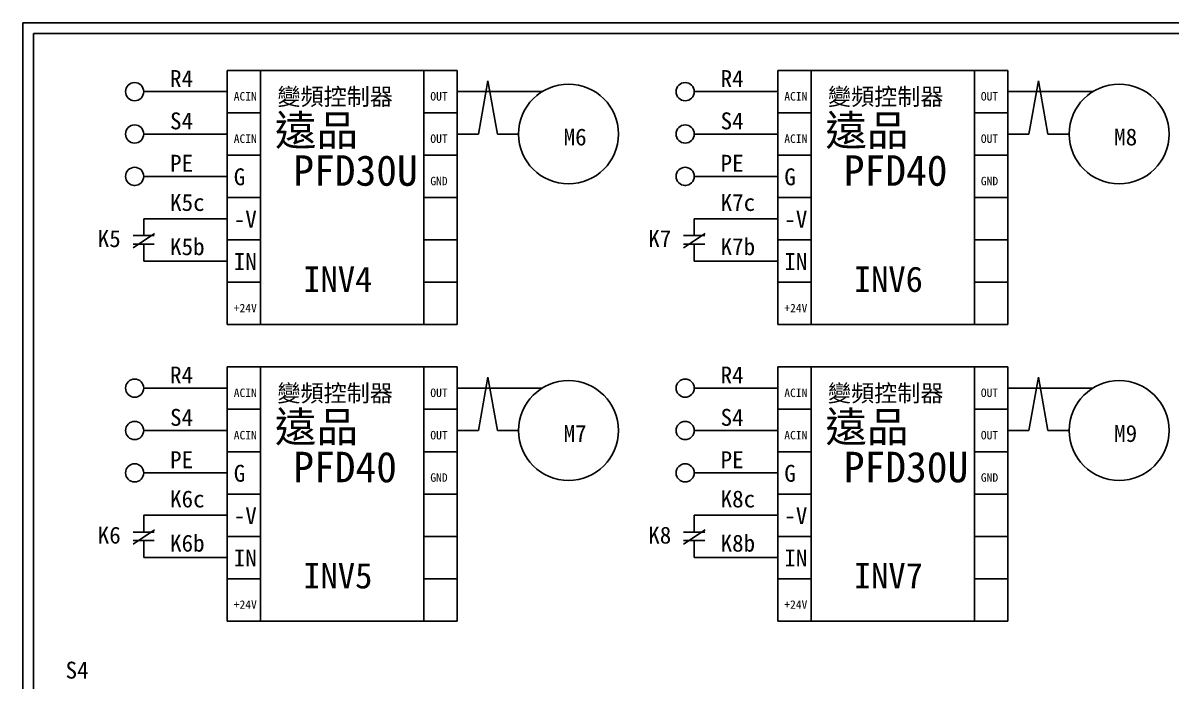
# Model space of a CAD drawing. Extents: x 10 to 297, y 3 to 207.
# Drawn here: x 10 to 145.5, y 129.3 to 207 of the extents above; entities that cross this region are included whole.
import ezdxf

# ---------------------------------------------------------------- set-up
doc = ezdxf.new("R2010")
doc.units = 0
doc.layers.get('0').update_dxf_attribs({"linetype": 'CONTINUOUS'})
doc.layers.add('圖框層', color=7, linetype='CONTINUOUS')
doc.layers.add('標尺寸層', color=3, linetype='CONTINUOUS')
doc.styles.add('STSL', font='kaiu.ttf')

msp = doc.modelspace()

# ---------------------------------------------------------------- linework, layer by layer
at = {"color": 7}
for p, q in [((61.25, 201.36), (34.11, 201.36)), ((34.11, 201.36), (34.11, 196.36)), ((38.05, 196.36), (38.05, 201.36)), ((57.31, 201.36), (57.31, 196.36)), ((61.25, 196.36), (61.25, 201.36)), ((126.23, 201.36), (99.09, 201.36)), ((99.09, 201.36), (99.09, 196.36)), ((103.03, 196.36), (103.03, 201.36)), ((122.29, 201.36), (122.29, 196.36)), ((126.23, 196.36), (126.23, 201.36)), ((34.11, 196.36), (38.05, 196.36)), ((34.11, 196.36), (34.11, 191.36)), ((38.05, 191.36), (38.05, 196.36)), ((57.31, 196.36), (61.25, 196.36)), ((57.31, 196.36), (57.31, 191.36)), ((61.25, 191.36), (61.25, 196.36)), ((99.09, 196.36), (103.03, 196.36)), ((99.09, 196.36), (99.09, 191.36)), ((103.03, 191.36), (103.03, 196.36)), ((122.29, 196.36), (126.23, 196.36)), ((122.29, 196.36), (122.29, 191.36)), ((126.23, 191.36), (126.23, 196.36)), ((34.11, 191.36), (38.05, 191.36)), ((34.11, 191.36), (34.11, 186.36)), ((38.05, 186.36), (38.05, 191.36)), ((57.31, 191.36), (61.25, 191.36)), ((57.31, 191.36), (57.31, 186.36)), ((61.25, 186.36), (61.25, 191.36)), ((99.09, 191.36), (103.03, 191.36)), ((99.09, 191.36), (99.09, 186.36)), ((103.03, 186.36), (103.03, 191.36)), ((122.29, 191.36), (126.23, 191.36)), ((122.29, 191.36), (122.29, 186.36)), ((126.23, 186.36), (126.23, 191.36)), ((34.11, 186.36), (38.05, 186.36)), ((34.11, 186.36), (34.11, 181.36)), ((38.05, 181.36), (38.05, 186.36)), ((57.31, 186.36), (61.25, 186.36)), ((57.31, 186.36), (61.25, 186.36)), ((57.31, 186.36), (57.31, 181.36)), ((61.25, 181.36), (61.25, 186.36)), ((99.09, 186.36), (103.03, 186.36)), ((99.09, 186.36), (99.09, 181.36)), ((103.03, 181.36), (103.03, 186.36)), ((122.29, 186.36), (126.23, 186.36)), ((122.29, 186.36), (126.23, 186.36)), ((122.29, 186.36), (122.29, 181.36)), ((126.23, 181.36), (126.23, 186.36)), ((34.11, 181.36), (38.05, 181.36)), ((34.11, 181.36), (34.11, 176.36)), ((38.05, 176.36), (38.05, 181.36)), ((57.31, 181.36), (61.25, 181.36)), ((57.31, 181.36), (57.31, 176.36)), ((61.25, 176.36), (61.25, 181.36)), ((99.09, 181.36), (103.03, 181.36)), ((99.09, 181.36), (99.09, 176.36)), ((103.03, 176.36), (103.03, 181.36)), ((122.29, 181.36), (126.23, 181.36)), ((122.29, 181.36), (122.29, 176.36)), ((126.23, 176.36), (126.23, 181.36)), ((34.11, 176.36), (38.05, 176.36)), ((34.11, 176.36), (38.05, 176.36)), ((34.11, 176.36), (34.11, 171.36)), ((38.05, 171.36), (38.05, 176.36)), ((57.31, 176.36), (61.25, 176.36)), ((57.31, 176.36), (61.25, 176.36)), ((57.31, 176.36), (57.31, 171.36)), ((61.25, 171.36), (61.25, 176.36)), ((99.09, 176.36), (103.03, 176.36)), ((99.09, 176.36), (103.03, 176.36)), ((99.09, 176.36), (99.09, 171.36)), ((103.03, 171.36), (103.03, 176.36)), ((122.29, 176.36), (126.23, 176.36)), ((122.29, 176.36), (126.23, 176.36)), ((122.29, 176.36), (122.29, 171.36)), ((126.23, 171.36), (126.23, 176.36)), ((34.11, 171.36), (38.05, 171.36)), ((57.31, 171.36), (61.25, 171.36)), ((99.09, 171.36), (103.03, 171.36)), ((122.29, 171.36), (126.23, 171.36)), ((61.25, 166.36), (34.11, 166.36)), ((34.11, 166.36), (34.11, 161.36)), ((38.05, 161.36), (38.05, 166.36)), ((57.31, 166.36), (57.31, 161.36)), ((61.25, 161.36), (61.25, 166.36)), ((126.23, 166.36), (99.09, 166.36)), ((99.09, 166.36), (99.09, 161.36)), ((103.03, 161.36), (103.03, 166.36)), ((122.29, 166.36), (122.29, 161.36)), ((126.23, 161.36), (126.23, 166.36)), ((34.11, 161.36), (38.05, 161.36)), ((34.11, 161.36), (34.11, 156.36)), ((38.05, 156.36), (38.05, 161.36)), ((57.31, 161.36), (61.25, 161.36)), ((57.31, 161.36), (57.31, 156.36)), ((61.25, 156.36), (61.25, 161.36)), ((99.09, 161.36), (103.03, 161.36)), ((99.09, 161.36), (99.09, 156.36)), ((103.03, 156.36), (103.03, 161.36)), ((122.29, 161.36), (126.23, 161.36)), ((122.29, 161.36), (122.29, 156.36)), ((126.23, 156.36), (126.23, 161.36)), ((34.11, 156.36), (38.05, 156.36)), ((34.11, 156.36), (34.11, 151.36)), ((38.05, 151.36), (38.05, 156.36)), ((57.31, 156.36), (61.25, 156.36)), ((57.31, 156.36), (57.31, 151.36)), ((61.25, 151.36), (61.25, 156.36)), ((99.09, 156.36), (103.03, 156.36)), ((99.09, 156.36), (99.09, 151.36)), ((103.03, 151.36), (103.03, 156.36)), ((122.29, 156.36), (126.23, 156.36)), ((122.29, 156.36), (122.29, 151.36)), ((126.23, 151.36), (126.23, 156.36)), ((34.11, 151.36), (38.05, 151.36)), ((34.11, 151.36), (34.11, 146.36)), ((38.05, 146.36), (38.05, 151.36)), ((57.31, 151.36), (61.25, 151.36)), ((57.31, 151.36), (61.25, 151.36)), ((57.31, 151.36), (57.31, 146.36)), ((61.25, 146.36), (61.25, 151.36)), ((99.09, 151.36), (103.03, 151.36)), ((99.09, 151.36), (99.09, 146.36)), ((103.03, 146.36), (103.03, 151.36)), ((122.29, 151.36), (126.23, 151.36)), ((122.29, 151.36), (126.23, 151.36)), ((122.29, 151.36), (122.29, 146.36)), ((126.23, 146.36), (126.23, 151.36)), ((34.11, 146.36), (38.05, 146.36)), ((34.11, 146.36), (34.11, 141.36)), ((38.05, 141.36), (38.05, 146.36)), ((57.31, 146.36), (61.25, 146.36)), ((57.31, 146.36), (57.31, 141.36)), ((61.25, 141.36), (61.25, 146.36)), ((99.09, 146.36), (103.03, 146.36)), ((99.09, 146.36), (99.09, 141.36)), ((103.03, 141.36), (103.03, 146.36)), ((122.29, 146.36), (126.23, 146.36)), ((122.29, 146.36), (122.29, 141.36)), ((126.23, 141.36), (126.23, 146.36)), ((34.11, 141.36), (38.05, 141.36)), ((34.11, 141.36), (38.05, 141.36)), ((34.11, 141.36), (34.11, 136.36)), ((38.05, 136.36), (38.05, 141.36)), ((57.31, 141.36), (61.25, 141.36)), ((57.31, 141.36), (61.25, 141.36)), ((57.31, 141.36), (57.31, 136.36)), ((61.25, 136.36), (61.25, 141.36)), ((99.09, 141.36), (103.03, 141.36)), ((99.09, 141.36), (103.03, 141.36)), ((99.09, 141.36), (99.09, 136.36)), ((103.03, 136.36), (103.03, 141.36)), ((122.29, 141.36), (126.23, 141.36)), ((122.29, 141.36), (126.23, 141.36)), ((122.29, 141.36), (122.29, 136.36)), ((126.23, 136.36), (126.23, 141.36)), ((34.11, 136.36), (38.05, 136.36)), ((57.31, 136.36), (61.25, 136.36)), ((99.09, 136.36), (103.03, 136.36)), ((122.29, 136.36), (126.23, 136.36))]:
    msp.add_line(p, q, dxfattribs=at)
for centre in [(23.18, 198.86), (88.16, 198.86), (23.18, 193.86), (88.16, 193.86), (23.18, 188.86), (88.16, 188.86), (23.18, 163.86), (88.16, 163.86), (23.18, 158.86), (88.16, 158.86), (23.18, 153.86), (88.16, 153.86)]:
    msp.add_circle(centre, 1.07, dxfattribs=at)
at = {"layer": '圖框層', "color": 7}
for p, q in [((297, 206.97), (10, 206.97)), ((10, 3), (10, 206.97)), ((295.75, 205.72), (11.25, 205.72)), ((11.25, 4.25), (11.25, 205.72))]:
    msp.add_line(p, q, dxfattribs=at)
at = {"layer": '標尺寸層', "color": 7}
for p, q in [((38.05, 201.36), (34.11, 201.36)), ((103.03, 201.36), (99.09, 201.36)), ((64.88, 200.15), (63.75, 193.86)), ((64.88, 200.15), (66, 193.86)), ((129.86, 200.15), (128.73, 193.86)), ((129.86, 200.15), (130.98, 193.86)), ((34.11, 198.86), (24.25, 198.86)), ((61.25, 198.86), (71.28, 198.86)), ((99.09, 198.86), (89.23, 198.86)), ((126.23, 198.86), (136.27, 198.86)), ((23.18, 197.79), (23.18, 197.72)), ((88.16, 197.79), (88.16, 197.72)), ((38.05, 196.36), (34.11, 196.36)), ((103.03, 196.36), (99.09, 196.36)), ((34.11, 193.86), (24.25, 193.86)), ((61.25, 193.86), (63.75, 193.86)), ((66, 193.86), (68.51, 193.86)), ((99.09, 193.86), (89.23, 193.86)), ((126.23, 193.86), (128.73, 193.86)), ((130.98, 193.86), (133.49, 193.86)), ((23.18, 192.79), (23.18, 192.72)), ((88.16, 192.79), (88.16, 192.72)), ((38.05, 191.36), (34.11, 191.36)), ((38.05, 191.36), (34.11, 191.36)), ((103.03, 191.36), (99.09, 191.36)), ((103.03, 191.36), (99.09, 191.36)), ((34.11, 188.86), (24.25, 188.86)), ((99.09, 188.86), (89.23, 188.86)), ((23.18, 187.79), (23.18, 187.72)), ((88.16, 187.79), (88.16, 187.72)), ((38.05, 186.36), (34.11, 186.36)), ((61.25, 186.36), (57.31, 186.36)), ((103.03, 186.36), (99.09, 186.36)), ((126.23, 186.36), (122.29, 186.36)), ((34.11, 183.86), (24.25, 183.86)), ((24.25, 183.86), (24.25, 181.86)), ((99.09, 183.86), (89.23, 183.86)), ((89.23, 183.86), (89.23, 181.86)), ((25.53, 182.13), (23, 180.43)), ((23, 181.86), (25.5, 181.86)), ((90.51, 182.13), (87.98, 180.43)), ((87.98, 181.86), (90.48, 181.86)), ((23, 180.86), (25.5, 180.86)), ((24.25, 180.86), (24.25, 178.86)), ((38.05, 181.36), (34.11, 181.36)), ((61.25, 181.36), (57.31, 181.36)), ((87.98, 180.86), (90.48, 180.86)), ((89.23, 180.86), (89.23, 178.86)), ((103.03, 181.36), (99.09, 181.36)), ((126.23, 181.36), (122.29, 181.36)), ((34.11, 178.86), (24.25, 178.86)), ((99.09, 178.86), (89.23, 178.86)), ((38.05, 176.36), (34.11, 176.36)), ((61.25, 176.36), (57.31, 176.36)), ((103.03, 176.36), (99.09, 176.36)), ((126.23, 176.36), (122.29, 176.36)), ((34.11, 171.36), (61.25, 171.36)), ((99.09, 171.36), (126.23, 171.36)), ((38.05, 166.36), (34.11, 166.36)), ((103.03, 166.36), (99.09, 166.36)), ((64.88, 165.15), (63.75, 158.86)), ((64.88, 165.15), (66, 158.86)), ((129.86, 165.15), (128.73, 158.86)), ((129.86, 165.15), (130.98, 158.86)), ((23.18, 162.79), (23.18, 162.72)), ((34.11, 163.86), (24.25, 163.86)), ((61.25, 163.86), (71.28, 163.86)), ((88.16, 162.79), (88.16, 162.72)), ((99.09, 163.86), (89.23, 163.86)), ((126.23, 163.86), (136.27, 163.86)), ((38.05, 161.36), (34.11, 161.36)), ((103.03, 161.36), (99.09, 161.36)), ((34.11, 158.86), (24.25, 158.86)), ((61.25, 158.86), (63.75, 158.86)), ((66, 158.86), (68.51, 158.86)), ((99.09, 158.86), (89.23, 158.86)), ((126.23, 158.86), (128.73, 158.86)), ((130.98, 158.86), (133.49, 158.86)), ((23.18, 157.79), (23.18, 157.72)), ((88.16, 157.79), (88.16, 157.72)), ((38.05, 156.36), (34.11, 156.36)), ((38.05, 156.36), (34.11, 156.36)), ((103.03, 156.36), (99.09, 156.36)), ((103.03, 156.36), (99.09, 156.36)), ((34.11, 153.86), (24.25, 153.86)), ((99.09, 153.86), (89.23, 153.86)), ((23.18, 152.79), (23.18, 152.72)), ((88.16, 152.79), (88.16, 152.72)), ((38.05, 151.36), (34.11, 151.36)), ((61.25, 151.36), (57.31, 151.36)), ((103.03, 151.36), (99.09, 151.36)), ((126.23, 151.36), (122.29, 151.36)), ((34.11, 148.86), (24.25, 148.86)), ((24.25, 148.86), (24.25, 146.86)), ((99.09, 148.86), (89.23, 148.86)), ((89.23, 148.86), (89.23, 146.86)), ((25.53, 147.13), (23, 145.43)), ((23, 146.86), (25.5, 146.86)), ((38.05, 146.36), (34.11, 146.36)), ((61.25, 146.36), (57.31, 146.36)), ((90.51, 147.13), (87.98, 145.43)), ((87.98, 146.86), (90.48, 146.86)), ((103.03, 146.36), (99.09, 146.36)), ((126.23, 146.36), (122.29, 146.36)), ((23, 145.86), (25.5, 145.86)), ((24.25, 145.86), (24.25, 143.86)), ((87.98, 145.86), (90.48, 145.86)), ((89.23, 145.86), (89.23, 143.86)), ((34.11, 143.86), (24.25, 143.86)), ((99.09, 143.86), (89.23, 143.86)), ((38.05, 141.36), (34.11, 141.36)), ((61.25, 141.36), (57.31, 141.36)), ((103.03, 141.36), (99.09, 141.36)), ((126.23, 141.36), (122.29, 141.36)), ((34.11, 136.36), (61.25, 136.36)), ((99.09, 136.36), (126.23, 136.36))]:
    msp.add_line(p, q, dxfattribs=at)
for centre in [(74.39, 193.86), (139.38, 193.86), (74.39, 158.86), (139.38, 158.86)]:
    msp.add_circle(centre, 5.89, dxfattribs=at)

# ---------------------------------------------------------------- texts
at = {"layer": '圖框層', "color": 7, "style": 'STSL'}
for s, height, p in [('R4', 2, (27.36, 199.41)), ('R4', 2, (92.34, 199.41)), ('變頻控制器', 2, (40.03, 197.27)), ('變頻控制器', 2, (105.01, 197.27)), ('ACIN', 1, (34.88, 197.81)), ('OUT', 1, (58.08, 197.81)), ('ACIN', 1, (99.86, 197.81)), ('OUT', 1, (123.06, 197.81)), ('遠品', 3.6, (39.73, 192.49)), ('遠品', 3.6, (104.71, 192.49)), ('S4', 2, (27.36, 194.41)), ('S4', 2, (92.34, 194.41)), ('ACIN', 1, (34.88, 192.81)), ('OUT', 1, (58.08, 192.81)), ('M6', 2, (73.81, 192.51)), ('ACIN', 1, (99.86, 192.81)), ('OUT', 1, (123.06, 192.81)), ('M8', 2, (138.79, 192.51)), ('PE', 2, (27.36, 189.41)), ('PFD30U', 3.6, (41.9, 187.75)), ('PE', 2, (92.34, 189.41)), ('PFD40', 3.6, (106.88, 187.75)), ('G', 2, (34.88, 187.81)), ('G', 2, (99.86, 187.81)), ('GND', 1, (58.08, 187.81)), ('GND', 1, (123.06, 187.81)), ('K5c', 2, (27.36, 184.78)), ('K7c', 2, (92.34, 184.78)), ('-V', 2, (34.88, 182.81)), ('-V', 2, (99.86, 182.81)), ('K5', 2, (18.82, 180.51)), ('K5b', 2, (27.36, 179.56)), ('K7', 2, (83.8, 180.51)), ('K7b', 2, (92.34, 179.56)), ('IN', 2, (34.88, 177.81)), ('IN', 2, (99.86, 177.81)), ('INV4', 3, (43.08, 175.22)), ('INV6', 3, (108.06, 175.22)), ('+24V', 1, (34.88, 172.81)), ('+24V', 1, (99.86, 172.81)), ('R4', 2, (27.36, 164.41)), ('R4', 2, (92.34, 164.41)), ('變頻控制器', 2, (40.03, 162.27)), ('變頻控制器', 2, (105.01, 162.27)), ('ACIN', 1, (34.88, 162.81)), ('OUT', 1, (58.08, 162.81)), ('ACIN', 1, (99.86, 162.81)), ('OUT', 1, (123.06, 162.81)), ('S4', 2, (27.36, 159.41)), ('遠品', 3.6, (39.73, 157.49)), ('S4', 2, (92.34, 159.41)), ('遠品', 3.6, (104.71, 157.49)), ('ACIN', 1, (34.88, 157.81)), ('OUT', 1, (58.08, 157.81)), ('M7', 2, (73.81, 157.51)), ('ACIN', 1, (99.86, 157.81)), ('OUT', 1, (123.06, 157.81)), ('M9', 2, (138.79, 157.51)), ('PE', 2, (27.36, 154.41)), ('PFD40', 3.6, (41.9, 152.75)), ('PE', 2, (92.34, 154.41)), ('PFD30U', 3.6, (106.88, 152.75)), ('G', 2, (34.88, 152.81)), ('G', 2, (99.86, 152.81)), ('GND', 1, (58.08, 152.81)), ('GND', 1, (123.06, 152.81)), ('K6c', 2, (27.36, 149.78)), ('K8c', 2, (92.34, 149.78)), ('-V', 2, (34.88, 147.81)), ('-V', 2, (99.86, 147.81)), ('K6', 2, (18.82, 145.51)), ('K6b', 2, (27.36, 144.56)), ('K8', 2, (83.8, 145.51)), ('K8b', 2, (92.34, 144.56)), ('IN', 2, (34.88, 142.81)), ('IN', 2, (99.86, 142.81)), ('INV5', 3, (43.08, 140.22)), ('INV7', 3, (108.06, 140.22)), ('+24V', 1, (34.88, 137.81)), ('+24V', 1, (99.86, 137.81)), ('S4', 2, (15.03, 129.57))]:
    msp.add_text(s, height=height, dxfattribs=at).set_placement(p)

doc.saveas('drawing.dxf')
